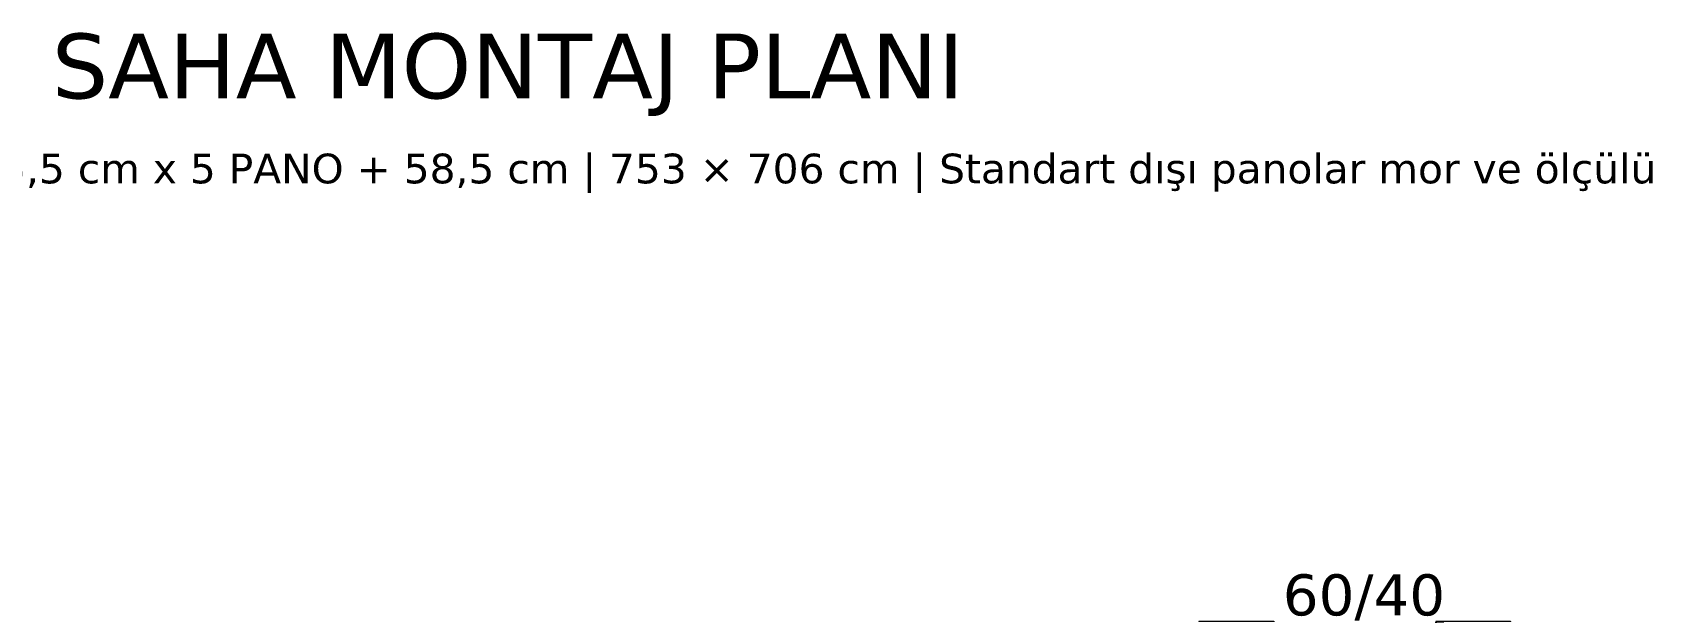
# Model space of a CAD drawing. Header units: centimetres. Extents: x -135 to 4099, y -1210 to 1044.
# Drawn here: x 2306 to 2907, y 710 to 924 of the extents above; entities that cross this region are included whole.
import ezdxf
from ezdxf.enums import TextEntityAlignment as Align

# ---------------------------------------------------------------- set-up
doc = ezdxf.new("R2010")
doc.units = ezdxf.units.CM
for name, color, linetype in [('MONTAJ_OZEL_PANO', 6, 'Continuous'), ('ODA_ADLARI', 7, 'Continuous'), ('PENCERE', 10, 'Continuous')]:
    doc.layers.add(name, color=color, linetype=linetype)
doc.styles.add('PORTMAN', font='DejaVuSans.ttf')
doc.styles.get("Standard").update_dxf_attribs({"font": 'DejaVuSans.ttf'})

# ---------------------------------------------------------------- blocks, each defined once
blk = doc.blocks.new('kaynak-pencere-6040')
at = {"layer": 'PENCERE', "color": 1}
for p, q in [((53375.86, 7992.28), (53385.86, 7992.28)), ((53377.86, 7932.28), (53377.86, 7992.28)), ((53383.86, 7932.28), (53383.86, 7992.28)), ((53375.86, 7932.28), (53385.86, 7932.28))]:
    blk.add_line(p, q, dxfattribs=at)
for points in [[(53377.86, 7992.28), (53377.86, 7986.28), (53383.86, 7992.28), (53383.86, 7986.28)], [(53377.86, 7932.28), (53377.86, 7938.28), (53383.86, 7932.28), (53383.86, 7938.28)]]:
    blk.add_solid(points, dxfattribs=at)
at = {"layer": 'PENCERE', "color": 0, "lineweight": 25}
blk.add_text('60/40', height=15.217, rotation=90, dxfattribs=at).set_placement((53373.47, 7935.61))
blk = doc.blocks.new('BOM_P03_PENCERE_600x400')
at = {"layer": 'PENCERE'}
blk.add_blockref('kaynak-pencere-6040', (0, 0), dxfattribs=at)
blk = doc.blocks.new('BOM_D09_1155p0_DIS_P03')
for points in [[(0, 87.75), (10, 87.75), (10, 115.5), (0, 115.5)], [(0, 0), (10, 0), (10, 27.75), (0, 27.75)]]:
    blk.add_lwpolyline(points, close=True)
at = {"layer": 'PENCERE'}
blk.add_blockref('BOM_P03_PENCERE_600x400', (-53375.862, -7904.528), dxfattribs=at)
blk = doc.blocks.new('MNT_BOM_D09_1155p0_DIS_P03')
blk.add_blockref('BOM_D09_1155p0_DIS_P03', (0, 0))

msp = doc.modelspace()

# ---------------------------------------------------------------- block references
at = {"layer": 'MONTAJ_OZEL_PANO', "rotation": 270}
msp.add_blockref('MNT_BOM_D09_1155p0_DIS_P03', (2738.5, 706), dxfattribs=at)

# ---------------------------------------------------------------- texts
at = {"layer": 'ODA_ADLARI', "style": 'PORTMAN'}
for s, height, p in [('SAHA MONTAJ PLANI', 24, (2482.5, 912)), ('CK-01 zemin kat | 5 PANO + 115,5 cm x 5 PANO + 58,5 cm | 753 × 706 cm | Standart dışı panolar mor ve ölçülü', 11, (2482.5, 874))]:
    msp.add_text(s, height=height, dxfattribs=at).set_placement(p, align=Align.MIDDLE_CENTER)

doc.saveas('drawing.dxf')
